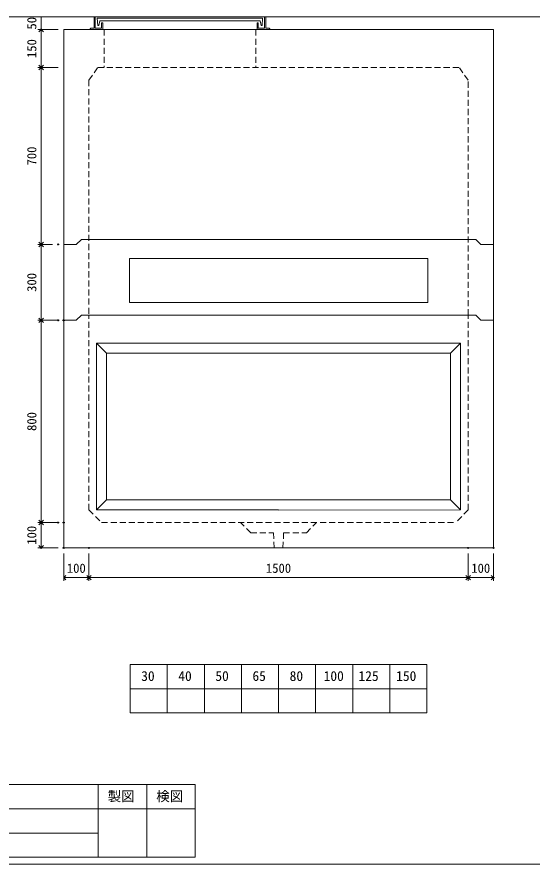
# Model space of a CAD drawing. Units: millimetres, scale not verified. Extents: x -6420 to 6420, y -3053 to 3053.
# Drawn here: x 285 to 2323, y -2658 to 693 of the extents above; entities that cross this region are included whole.
import ezdxf
from ezdxf.enums import TextEntityAlignment as Align

# ---------------------------------------------------------------- set-up
doc = ezdxf.new("R2010")
doc.units = ezdxf.units.MM
doc.header["$LTSCALE"] = 20
doc.header["$PDMODE"] = 32
doc.header["$PDSIZE"] = 4
doc.linetypes.add('DASHED1', pattern=[1.8, 1.2, -0.6])
doc.linetypes.add('USER2', pattern=[50.8, 31.75, -6.35, 6.35, -6.35])
doc.layers.add('0-1_Defpoints', color=7, linetype='Continuous')
for name, color, linetype, lineweight in [('0-2_waku', 7, 'Continuous', 18), ('0-3_gaikei', 7, 'Continuous', 18), ('0-4_kakure', 7, 'DASHED1', 5), ('0-5_sunpou', 7, 'Continuous', 5), ('0-8_uchigawa', 6, 'Continuous', 18), ('0-A_futa', 3, 'Continuous', 18), ('0-B_GL', 4, 'Continuous', 18), ('0-D_文字１', 7, 'Continuous', 18), ('1-2_uchigawa2', 6, 'USER2', 18)]:
    doc.layers.add(name, color=color, linetype=linetype, lineweight=lineweight)
doc.styles.add('ＭＳ ゴシック', font='')
doc.styles.get('ＭＳ ゴシック').set_extended_font_data('MS Gothic')

# ---------------------------------------------------------------- blocks, each defined once
blk = doc.blocks.new('_Open90')
at = {"layer": '0-5_sunpou'}
blk.add_line((0, 0), (-1, 0), dxfattribs=at)
blk.add_lwpolyline([(-0.5, 0.5), (0, 0), (-0.5, -0.5)], dxfattribs=at)
blk = doc.blocks.new('D73')
at = {"layer": '0-1_Defpoints'}
for p in [(3031.24, 2377.42), (2964.21, 2077.42), (3031.24, 2077.42)]:
    blk.add_point(p, dxfattribs=at)
at = {"layer": '0-5_sunpou'}
for p, q in [((3009.24, 2377.42), (2951.21, 2377.42)), ((2964.21, 2359.42), (2964.21, 2095.42)), ((3009.24, 2077.42), (2951.21, 2077.42))]:
    blk.add_line(p, q, dxfattribs=at)
at = {"layer": '0-5_sunpou', "xscale": 18, "yscale": 18}
for p, rotation in [((2964.21, 2377.42), 90), ((2964.21, 2077.42), 270)]:
    blk.add_blockref('_Open90', p, dxfattribs=dict(at, rotation=rotation))
at = {"layer": '0-5_sunpou', "style": 'ＭＳ ゴシック'}
blk.add_text('300', height=36.66, rotation=90, dxfattribs=at).set_placement((2956.21, 2189.92), align=Align.BOTTOM_LEFT)
blk = doc.blocks.new('D50')
at = {"layer": '0-1_Defpoints'}
for p in [(3053.24, 2077.42), (2964.21, 1277.42), (3053.24, 1277.42)]:
    blk.add_point(p, dxfattribs=at)
at = {"layer": '0-5_sunpou'}
for p, q in [((3031.24, 2077.42), (2951.21, 2077.42)), ((2964.21, 2059.42), (2964.21, 1295.42)), ((3031.24, 1277.42), (2951.21, 1277.42))]:
    blk.add_line(p, q, dxfattribs=at)
at = {"layer": '0-5_sunpou', "xscale": 18, "yscale": 18}
for p, rotation in [((2964.21, 2077.42), 90), ((2964.21, 1277.42), 270)]:
    blk.add_blockref('_Open90', p, dxfattribs=dict(at, rotation=rotation))
at = {"layer": '0-5_sunpou', "style": 'ＭＳ ゴシック'}
blk.add_text('800', height=36.66, rotation=90, dxfattribs=at).set_placement((2956.21, 1639.92), align=Align.BOTTOM_LEFT)
blk = doc.blocks.new('D51')
at = {"layer": '0-1_Defpoints'}
for p in [(3031.24, 1277.42), (2964.21, 1177.42), (3053.24, 1177.42)]:
    blk.add_point(p, dxfattribs=at)
at = {"layer": '0-5_sunpou'}
for p, q in [((3009.24, 1277.42), (2951.21, 1277.42)), ((2964.21, 1259.42), (2964.21, 1195.42)), ((3031.24, 1177.42), (2951.21, 1177.42))]:
    blk.add_line(p, q, dxfattribs=at)
at = {"layer": '0-5_sunpou', "xscale": 18, "yscale": 18}
for p, rotation in [((2964.21, 1277.42), 90), ((2964.21, 1177.42), 270)]:
    blk.add_blockref('_Open90', p, dxfattribs=dict(at, rotation=rotation))
at = {"layer": '0-5_sunpou', "style": 'ＭＳ ゴシック'}
blk.add_text('100', height=36.66, rotation=90, dxfattribs=at).set_placement((2956.21, 1189.92), align=Align.BOTTOM_LEFT)
blk = doc.blocks.new('D52')
at = {"layer": '0-1_Defpoints'}
for p in [(3053.24, 1177.42), (3153.24, 1177.42), (3153.24, 1059.71)]:
    blk.add_point(p, dxfattribs=at)
at = {"layer": '0-5_sunpou'}
for p, q in [((3053.24, 1155.42), (3053.24, 1046.71)), ((3153.24, 1155.42), (3153.24, 1046.71)), ((3071.24, 1059.71), (3135.24, 1059.71))]:
    blk.add_line(p, q, dxfattribs=at)
at = {"layer": '0-5_sunpou', "xscale": 18, "yscale": 18, "rotation": 180}
blk.add_blockref('_Open90', (3053.24, 1059.71), dxfattribs=at)
at = {"layer": '0-5_sunpou', "xscale": 18, "yscale": 18}
blk.add_blockref('_Open90', (3153.24, 1059.71), dxfattribs=at)
at = {"layer": '0-5_sunpou', "style": 'ＭＳ ゴシック'}
blk.add_text('100', height=36.66, dxfattribs=at).set_placement((3065.74, 1067.71), align=Align.BOTTOM_LEFT)
blk = doc.blocks.new('D53')
at = {"layer": '0-1_Defpoints'}
for p in [(3153.24, 1177.42), (4653.24, 1177.42), (4653.24, 1059.71)]:
    blk.add_point(p, dxfattribs=at)
at = {"layer": '0-5_sunpou'}
for p, q in [((3153.24, 1155.42), (3153.24, 1046.71)), ((4653.24, 1155.42), (4653.24, 1046.71)), ((3171.24, 1059.71), (4635.24, 1059.71))]:
    blk.add_line(p, q, dxfattribs=at)
at = {"layer": '0-5_sunpou', "xscale": 18, "yscale": 18, "rotation": 180}
blk.add_blockref('_Open90', (3153.24, 1059.71), dxfattribs=at)
at = {"layer": '0-5_sunpou', "xscale": 18, "yscale": 18}
blk.add_blockref('_Open90', (4653.24, 1059.71), dxfattribs=at)
at = {"layer": '0-5_sunpou', "style": 'ＭＳ ゴシック'}
blk.add_text('1500', height=36.66, dxfattribs=at).set_placement((3853.24, 1067.71), align=Align.BOTTOM_LEFT)
blk = doc.blocks.new('D54')
at = {"layer": '0-1_Defpoints'}
for p in [(4653.24, 1177.42), (4753.24, 1177.42), (4753.24, 1059.71)]:
    blk.add_point(p, dxfattribs=at)
at = {"layer": '0-5_sunpou'}
for p, q in [((4653.24, 1155.42), (4653.24, 1046.71)), ((4753.24, 1155.42), (4753.24, 1046.71)), ((4671.24, 1059.71), (4735.24, 1059.71))]:
    blk.add_line(p, q, dxfattribs=at)
at = {"layer": '0-5_sunpou', "xscale": 18, "yscale": 18, "rotation": 180}
blk.add_blockref('_Open90', (4653.24, 1059.71), dxfattribs=at)
at = {"layer": '0-5_sunpou', "xscale": 18, "yscale": 18}
blk.add_blockref('_Open90', (4753.24, 1059.71), dxfattribs=at)
at = {"layer": '0-5_sunpou', "style": 'ＭＳ ゴシック'}
blk.add_text('100', height=36.66, dxfattribs=at).set_placement((4665.74, 1067.71), align=Align.BOTTOM_LEFT)
blk = doc.blocks.new('_Open90_44')
at = {"layer": '0-5_sunpou'}
blk.add_line((0, 0), (-1, 0), dxfattribs=at)
blk.add_lwpolyline([(-0.5, 0.5), (0, 0), (-0.5, -0.5)], dxfattribs=at)
blk = doc.blocks.new('150')
at = {"layer": '0-5_sunpou'}
blk.add_line((8, 57), (8, -57), dxfattribs=at)
at = {"layer": '0-5_sunpou', "xscale": 18, "yscale": 18}
for p, rotation in [((8, 75), 90), ((8, -75), 270)]:
    blk.add_blockref('_Open90_44', p, dxfattribs=dict(at, rotation=rotation))
at = {"layer": '0-5_sunpou', "style": 'ＭＳ ゴシック'}
blk.add_text('150', height=36.66, rotation=90, dxfattribs=at).set_placement((0, -37.5), align=Align.BOTTOM_LEFT)
blk = doc.blocks.new('50')
at = {"layer": '0-5_sunpou'}
for p, q in [((57.6, 33.33), (-23.42, 33.33)), ((-10.42, 33.33), (-10.42, -16.67)), ((34.61, -16.67), (-23.42, -16.67)), ((56.61, -16.67), (-23.42, -16.67))]:
    blk.add_line(p, q, dxfattribs=at)
blk.add_point((-10.42, -16.67), dxfattribs=at)
at = {"layer": '0-5_sunpou', "style": 'ＭＳ ゴシック'}
blk.add_text('50', height=36.66, rotation=90, dxfattribs=at).set_placement((-18.42, -16.67), align=Align.BOTTOM_LEFT)
blk = doc.blocks.new('700')
at = {"layer": '0-5_sunpou'}
for p, q in [((75.03, 350), (-5, 350)), ((8, 332), (8, -332))]:
    blk.add_line(p, q, dxfattribs=at)
at = {"layer": '0-5_sunpou', "xscale": 18, "yscale": 18}
for p, rotation in [((8, 350), 90), ((8, -350), 270)]:
    blk.add_blockref('_Open90_44', p, dxfattribs=dict(at, rotation=rotation))
at = {"layer": '0-5_sunpou', "style": 'ＭＳ ゴシック'}
blk.add_text('700', height=36.66, rotation=90, dxfattribs=at).set_placement((0, -37.5), align=Align.BOTTOM_LEFT)

msp = doc.modelspace()

# ---------------------------------------------------------------- linework, layer by layer
at = {"layer": '0-2_waku'}
for p, q in [((733.17, -1868.4), (733.17, -2060.4)), ((733.17, -1868.4), (733.17, -2060.4)), ((733.17, -1868.4), (733.17, -2060.4)), ((733.17, -1868.4), (733.17, -2060.4)), ((733.17, -1868.4), (1906.5, -1868.4)), ((879.84, -1868.4), (879.84, -2060.4)), ((1026.5, -1868.4), (1026.5, -2060.4)), ((1026.5, -1868.4), (1026.5, -2060.4)), ((1173.17, -1868.4), (1173.17, -2060.4)), ((1319.84, -1868.4), (1319.84, -2060.4)), ((1466.5, -1868.4), (1466.5, -2060.4)), ((1613.17, -1868.4), (1613.17, -2060.4)), ((1759.84, -1868.4), (1759.84, -2060.4)), ((1906.5, -1868.4), (1906.5, -2060.4)), ((733.17, -1964.4), (1906.5, -1964.4)), ((733.17, -2060.4), (1906.5, -2060.4)), ((-1713.5, -2343.32), (990.5, -2343.32)), ((606.5, -2343.32), (606.5, -2631.32)), ((606.5, -2343.32), (606.5, -2631.32)), ((798.5, -2343.32), (798.5, -2631.32)), ((990.5, -2343.32), (990.5, -2631.32)), ((-1713.5, -2439.32), (990.5, -2439.32)), ((-1713.5, -2535.32), (606.5, -2535.32)), ((-1713.5, -2631.32), (990.5, -2631.32)), ((-1740.16, -2657.99), (6419.84, -2657.99))]:
    msp.add_line(p, q, dxfattribs=at)
at = {"layer": '0-3_gaikei'}
for p, q in [((469.84, 642.6), (469.84, -507.4)), ((469.84, 642.6), (2169.84, 642.6)), ((469.84, 642.6), (2169.84, 642.6)), ((2169.84, 642.6), (2169.84, -507.4)), ((539.84, -187.4), (519.84, -207.4)), ((539.84, -187.4), (2099.84, -187.4)), ((2099.84, -187.4), (2119.84, -207.4)), ((469.84, -207.4), (519.84, -207.4)), ((469.84, -207.4), (519.84, -207.4)), ((2119.84, -207.4), (2169.84, -207.4)), ((539.84, -487.4), (519.84, -507.4)), ((539.84, -487.4), (519.84, -507.4)), ((539.84, -487.4), (519.84, -507.4)), ((539.84, -487.4), (519.84, -507.4)), ((539.84, -487.4), (519.84, -507.4)), ((539.84, -487.4), (519.84, -507.4)), ((539.84, -487.4), (519.84, -507.4)), ((539.84, -487.4), (519.84, -507.4)), ((539.84, -487.4), (519.84, -507.4)), ((539.84, -487.4), (519.84, -507.4)), ((539.84, -487.4), (519.84, -507.4)), ((539.84, -487.4), (519.84, -507.4)), ((539.84, -487.4), (519.84, -507.4)), ((539.84, -487.4), (519.84, -507.4)), ((539.84, -487.4), (519.84, -507.4)), ((539.84, -487.4), (519.84, -507.4)), ((539.84, -487.4), (519.84, -507.4)), ((539.84, -487.4), (519.84, -507.4)), ((539.84, -487.4), (519.84, -507.4)), ((539.84, -487.4), (519.84, -507.4)), ((539.84, -487.4), (519.84, -507.4)), ((539.84, -487.4), (2099.84, -487.4)), ((539.84, -487.4), (2099.84, -487.4)), ((539.84, -487.4), (2099.84, -487.4)), ((539.84, -487.4), (2099.84, -487.4)), ((539.84, -487.4), (2099.84, -487.4)), ((539.84, -487.4), (2099.84, -487.4)), ((539.84, -487.4), (2099.84, -487.4)), ((539.84, -487.4), (2099.84, -487.4)), ((539.84, -487.4), (2099.84, -487.4)), ((539.84, -487.4), (2099.84, -487.4)), ((539.84, -487.4), (2099.84, -487.4)), ((539.84, -487.4), (2099.84, -487.4)), ((539.84, -487.4), (2099.84, -487.4)), ((539.84, -487.4), (2099.84, -487.4)), ((539.84, -487.4), (2099.84, -487.4)), ((539.84, -487.4), (2099.84, -487.4)), ((539.84, -487.4), (2099.84, -487.4)), ((539.84, -487.4), (2099.84, -487.4)), ((539.84, -487.4), (2099.84, -487.4)), ((539.84, -487.4), (2099.84, -487.4)), ((539.84, -487.4), (2099.84, -487.4)), ((2099.84, -487.4), (2119.84, -507.4)), ((2099.84, -487.4), (2119.84, -507.4)), ((2099.84, -487.4), (2119.84, -507.4)), ((2099.84, -487.4), (2119.84, -507.4)), ((2099.84, -487.4), (2119.84, -507.4)), ((2099.84, -487.4), (2119.84, -507.4)), ((2099.84, -487.4), (2119.84, -507.4)), ((2099.84, -487.4), (2119.84, -507.4)), ((2099.84, -487.4), (2119.84, -507.4)), ((2099.84, -487.4), (2119.84, -507.4)), ((2099.84, -487.4), (2119.84, -507.4)), ((2099.84, -487.4), (2119.84, -507.4)), ((2099.84, -487.4), (2119.84, -507.4)), ((2099.84, -487.4), (2119.84, -507.4)), ((2099.84, -487.4), (2119.84, -507.4)), ((2099.84, -487.4), (2119.84, -507.4)), ((2099.84, -487.4), (2119.84, -507.4)), ((2099.84, -487.4), (2119.84, -507.4)), ((2099.84, -487.4), (2119.84, -507.4)), ((2099.84, -487.4), (2119.84, -507.4)), ((2099.84, -487.4), (2119.84, -507.4)), ((469.84, -507.4), (519.84, -507.4)), ((469.84, -507.4), (519.84, -507.4)), ((469.84, -507.4), (519.84, -507.4)), ((469.84, -507.4), (519.84, -507.4)), ((469.84, -507.4), (519.84, -507.4)), ((469.84, -507.4), (519.84, -507.4)), ((469.84, -507.4), (519.84, -507.4)), ((469.84, -507.4), (519.84, -507.4)), ((469.84, -507.4), (469.84, -1407.4)), ((469.84, -507.4), (519.84, -507.4)), ((469.84, -507.4), (519.84, -507.4)), ((469.84, -507.4), (519.84, -507.4)), ((469.84, -507.4), (519.84, -507.4)), ((469.84, -507.4), (519.84, -507.4)), ((469.84, -507.4), (519.84, -507.4)), ((469.84, -507.4), (519.84, -507.4)), ((469.84, -507.4), (519.84, -507.4)), ((469.84, -507.4), (519.84, -507.4)), ((469.84, -507.4), (519.84, -507.4)), ((469.84, -507.4), (519.84, -507.4)), ((469.84, -507.4), (519.84, -507.4)), ((469.84, -507.4), (519.84, -507.4)), ((2119.84, -507.4), (2169.84, -507.4)), ((2119.84, -507.4), (2169.84, -507.4)), ((2119.84, -507.4), (2169.84, -507.4)), ((2119.84, -507.4), (2169.84, -507.4)), ((2119.84, -507.4), (2169.84, -507.4)), ((2119.84, -507.4), (2169.84, -507.4)), ((2119.84, -507.4), (2169.84, -507.4)), ((2119.84, -507.4), (2169.84, -507.4)), ((2119.84, -507.4), (2169.84, -507.4)), ((2119.84, -507.4), (2169.84, -507.4)), ((2119.84, -507.4), (2169.84, -507.4)), ((2119.84, -507.4), (2169.84, -507.4)), ((2119.84, -507.4), (2169.84, -507.4)), ((2119.84, -507.4), (2169.84, -507.4)), ((2119.84, -507.4), (2169.84, -507.4)), ((2119.84, -507.4), (2169.84, -507.4)), ((2119.84, -507.4), (2169.84, -507.4)), ((2119.84, -507.4), (2169.84, -507.4)), ((2119.84, -507.4), (2169.84, -507.4)), ((2119.84, -507.4), (2169.84, -507.4)), ((2119.84, -507.4), (2169.84, -507.4)), ((2169.84, -1407.4), (2169.84, -507.4)), ((469.84, -1407.4), (2169.84, -1407.4))]:
    msp.add_line(p, q, dxfattribs=at)
at = {"layer": '0-4_kakure'}
for p, q in [((629.84, 642.6), (629.84, 492.6)), ((1229.84, 642.6), (1229.84, 492.6)), ((569.84, 442.6), (604.84, 492.6)), ((604.84, 492.6), (2034.84, 492.6)), ((2069.84, 442.6), (2034.84, 492.6)), ((569.84, 442.6), (569.84, -487.4)), ((2069.84, -487.4), (2069.84, 442.6)), ((569.84, -1257.4), (569.84, -487.4)), ((2069.84, -1257.4), (2069.84, -487.4)), ((569.84, -1257.4), (619.84, -1307.4)), ((2069.84, -1257.4), (2019.84, -1307.4)), ((619.84, -1307.4), (2019.84, -1307.4)), ((1209.84, -1347.4), (1169.84, -1307.4)), ((1209.84, -1347.4), (1299.84, -1347.4)), ((1299.84, -1347.4), (1302.34, -1407.4)), ((1339.84, -1347.4), (1337.34, -1407.4))]:
    msp.add_line(p, q, dxfattribs=at)
msp.add_lwpolyline([(1339.84, -1347.4), (1429.84, -1347.4), (1469.84, -1307.4)], dxfattribs=at)
at = {"layer": '0-8_uchigawa'}
for p, q in [((599.84, -597.4), (1319.84, -597.4)), ((599.84, -597.4), (599.84, -1257.4)), ((639.84, -637.4), (599.84, -597.4)), ((2039.84, -597.4), (1319.84, -597.4)), ((1999.84, -637.4), (2039.84, -597.4)), ((2039.84, -597.4), (2039.84, -1257.4)), ((2039.84, -597.4), (2039.84, -1257.4)), ((639.84, -637.4), (639.84, -1217.4)), ((639.84, -637.4), (1319.84, -637.4)), ((639.84, -637.4), (1319.84, -637.4)), ((1999.84, -637.4), (1319.84, -637.4)), ((1999.84, -637.4), (1999.84, -1217.4)), ((639.84, -1217.4), (599.84, -1257.4)), ((639.84, -1217.4), (1319.84, -1217.4)), ((599.84, -1257.4), (1319.84, -1257.4)), ((1320.53, -1258.09), (2039.84, -1257.4))]:
    msp.add_line(p, q, dxfattribs=at)
msp.add_lwpolyline([(1319.84, -1217.4), (1999.84, -1217.4), (2039.84, -1257.4)], dxfattribs=at)
at = {"layer": '0-A_futa'}
for p, q in [((589.84, 690.6), (589.84, 647.6)), ((591.84, 692.6), (594.84, 692.6)), ((594.84, 692.6), (594.84, 647.6)), ((602.65, 688.1), (1256.98, 688.1)), ((602.65, 688.1), (605.14, 658.1)), ((613.17, 677.1), (608.85, 658.1)), ((613.17, 677.1), (1246.51, 677.1)), ((1246.51, 677.1), (1250.82, 658.1)), ((1256.98, 688.1), (1254.73, 658.1)), ((1264.84, 692.6), (1267.84, 692.6)), ((1264.84, 692.6), (1264.84, 647.6)), ((1269.84, 690.6), (1269.84, 647.6)), ((574.84, 645.6), (574.84, 644.6)), ((576.84, 647.6), (589.84, 647.6)), ((629.84, 642.6), (576.84, 642.6)), ((594.84, 647.6), (619.84, 647.6)), ((605.14, 658.1), (608.85, 658.1)), ((619.84, 667.6), (619.84, 647.6)), ((621.84, 669.6), (622.84, 669.6)), ((624.84, 667.6), (624.84, 642.6)), ((1234.84, 667.6), (1234.84, 642.6)), ((1234.84, 642.6), (1282.84, 642.6)), ((1237.84, 669.6), (1236.84, 669.6)), ((1239.84, 667.6), (1239.84, 647.6)), ((1264.84, 647.6), (1239.84, 647.6)), ((1254.73, 658.1), (1250.82, 658.1)), ((1282.84, 647.6), (1269.84, 647.6)), ((1284.84, 645.6), (1284.84, 644.6))]:
    msp.add_line(p, q, dxfattribs=at)
for centre, start, end in [((591.84, 690.6), 90, 180), ((1267.84, 690.6), 0, 90), ((576.84, 645.6), 90, 180), ((576.84, 644.6), 180, 270), ((621.84, 667.6), 90, 180), ((622.84, 667.6), 0, 90), ((1236.84, 667.6), 90, 180), ((1237.84, 667.6), 0, 90), ((1282.84, 645.6), 0, 90), ((1282.84, 644.6), 270, 0)]:
    msp.add_arc(centre, 2, start, end, dxfattribs=at)
at = {"layer": '0-B_GL'}
msp.add_line((-1740.16, 692.6), (6419.84, 692.6), dxfattribs=at)
at = {"layer": '1-2_uchigawa2'}
for p, q in [((729.84, -262.4), (1319.84, -262.4)), ((729.84, -262.4), (729.84, -437.4)), ((1909.84, -262.4), (1319.84, -262.4)), ((1909.84, -262.4), (1909.84, -437.4)), ((729.84, -437.4), (1320.37, -437.4)), ((1909.84, -437.4), (1319.3, -437.4))]:
    msp.add_line(p, q, dxfattribs=at)

# ---------------------------------------------------------------- block references
at = {"layer": '0-5_sunpou'}
for name, p in [('50', (391.23, 659.26)), ('150', (372.81, 567.6)), ('700', (372.81, 142.6)), ('D73', (-2583.4, -2584.82)), ('D50', (-2583.4, -2584.82)), ('D51', (-2583.4, -2584.82)), ('D52', (-2583.4, -2584.82)), ('D53', (-2583.4, -2584.82)), ('D54', (-2583.4, -2584.82))]:
    msp.add_blockref(name, p, dxfattribs=at)

# ---------------------------------------------------------------- texts
at = {"layer": '0-D_文字１', "style": 'ＭＳ ゴシック'}
for s, p in [('30', (776.57, -1945.49)), ('40', (923.24, -1945.49)), ('50', (1069.9, -1945.49)), ('65', (1216.57, -1945.49)), ('80', (1363.78, -1945.49)), ('100', (1498.28, -1945.49)), ('125', (1636.13, -1945.49)), ('150', (1785.15, -1945.49)), ('製図', (643.92, -2420.99)), ('検図', (835.92, -2420.99))]:
    msp.add_text(s, height=39.1, dxfattribs=at).set_placement(p, align=Align.BOTTOM_LEFT)

doc.saveas('drawing.dxf')
